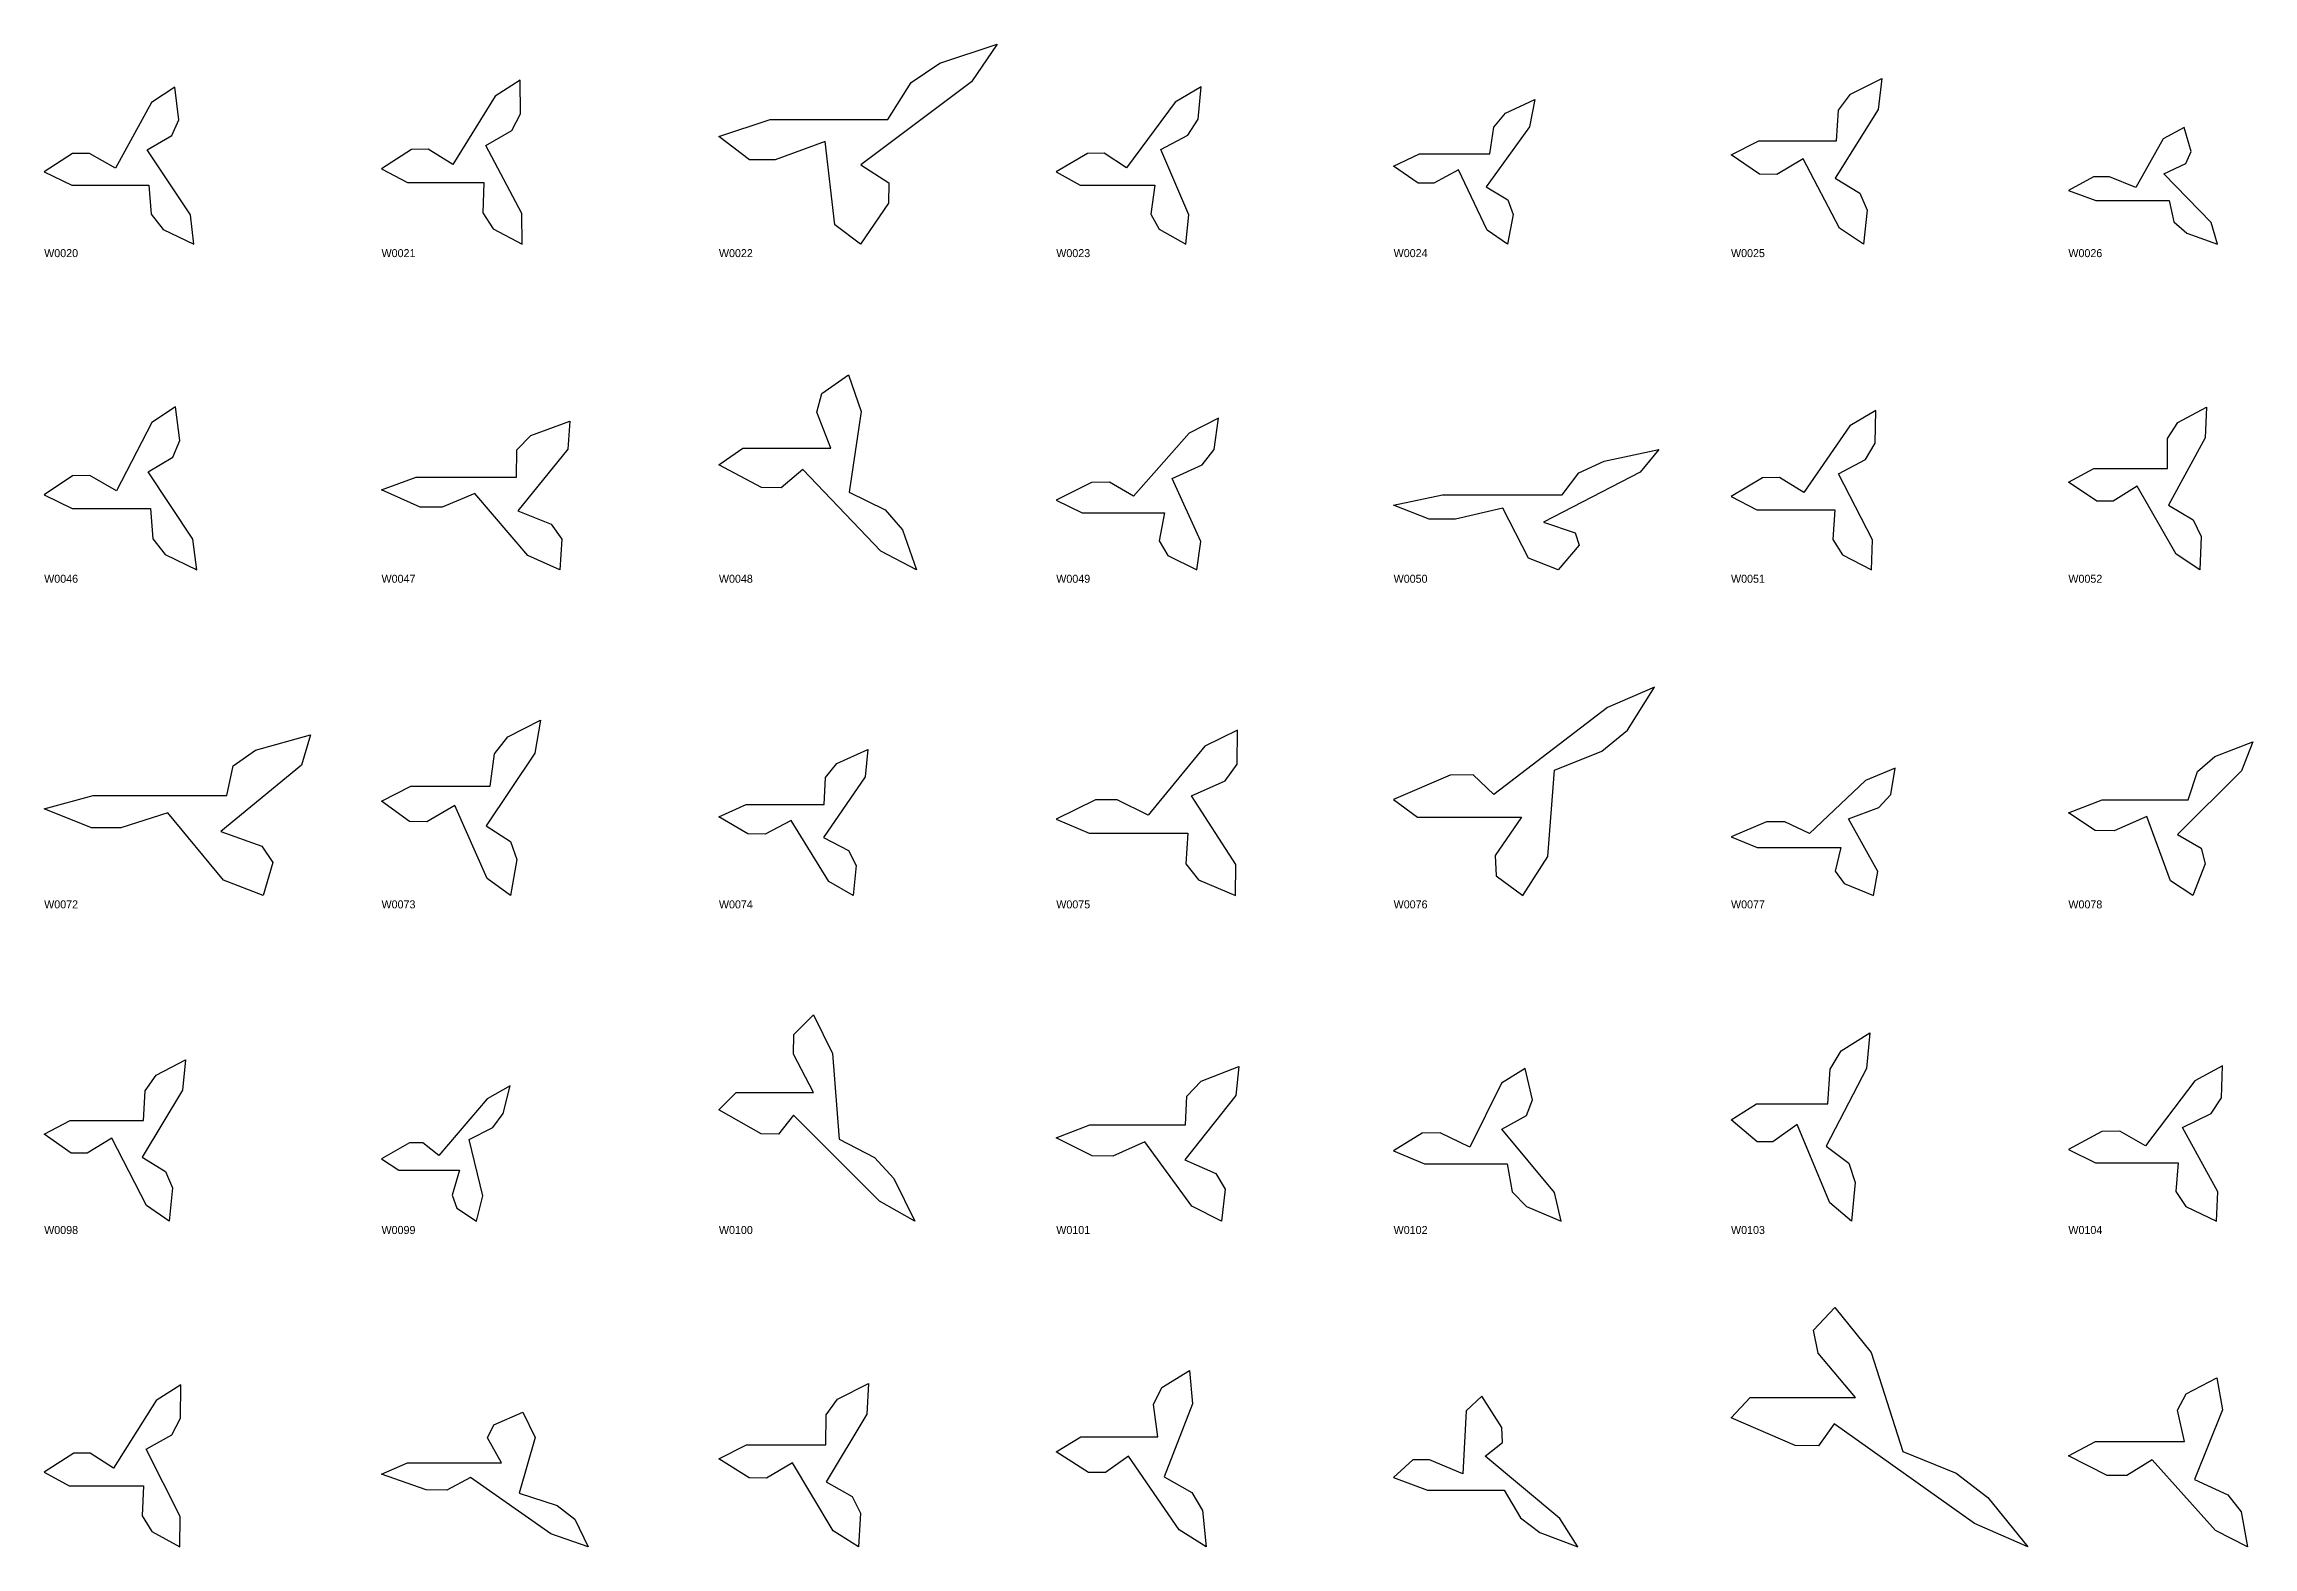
# Model space of a CAD drawing. Header units: millimetres. Extents: x 0 to 2703, y -1633 to 66.
# Drawn here: x 2003 to 2693, y -407 to 63 of the extents above; entities that cross this region are included whole.
import ezdxf

# ---------------------------------------------------------------- set-up
doc = ezdxf.new("R2010")
doc.units = ezdxf.units.MM

msp = doc.modelspace()

# ---------------------------------------------------------------- linework, layer by layer
at = {"layer": 'RECOVERED_OUTLINES'}
for points in [[(2229.9, 39.04), (2266.72, 39.04), (2273.96, 50.58), (2282.91, 56.61), (2300.9, 62.57), (2292.86, 50.8), (2258.29, 24.89), (2266.99, 19.26), (2266.95, 12.91), (2258.13, 0), (2250.17, 6.07), (2247.16, 32.18), (2231.51, 26.37), (2223.47, 26.44), (2213.91, 33.74)], [(2011.66, 18.46), (2035.78, 18.46), (2036.46, 9.41), (2040.19, 4.68), (2049.87, 0), (2048.75, 9.23), (2035.25, 29.56), (2042.93, 33.98), (2045.15, 38.96), (2043.92, 49.09), (2036.57, 44.32), (2025.39, 23.84), (2017.19, 28.4), (2011.9, 28.34), (2003.06, 22.62)], [(2116.57, 19.3), (2140.46, 19.3), (2140.17, 9.84), (2143.37, 4.89), (2152.47, 0), (2152.33, 9.66), (2141.1, 30.91), (2149.17, 35.53), (2151.89, 40.74), (2151.75, 51.33), (2143.96, 46.35), (2130.73, 24.93), (2123.08, 29.7), (2117.84, 29.64), (2108.48, 23.65)], [(2326.78, 18.52), (2350.15, 18.52), (2348.85, 9.44), (2351.45, 4.69), (2359.83, 0), (2360.74, 9.26), (2352.03, 29.65), (2360.43, 34.08), (2363.65, 39.08), (2364.65, 49.24), (2356.49, 44.46), (2341.24, 23.92), (2334.27, 28.49), (2329.13, 28.43), (2319.33, 22.69)], [(2538.83, 32.37), (2563.17, 32.37), (2563.78, 41.94), (2567.52, 46.94), (2577.26, 51.88), (2576.19, 42.12), (2562.7, 20.64), (2570.48, 15.97), (2572.75, 10.71), (2571.58, 0), (2564.13, 5.03), (2552.72, 26.68), (2544.47, 21.86), (2539.13, 21.92), (2530.18, 27.97)], [(2432.86, 28.26), (2454.85, 28.26), (2456.03, 36.61), (2459.73, 40.97), (2468.84, 45.29), (2467.25, 36.77), (2453.68, 18.02), (2460.41, 13.94), (2462.13, 9.35), (2460.38, 0), (2453.97, 4.39), (2445.04, 23.29), (2437.28, 19.09), (2432.46, 19.14), (2424.75, 24.42)], [(2644.17, 13.73), (2667.05, 13.73), (2668.57, 7), (2672.58, 3.48), (2682.21, 0), (2680.25, 6.87), (2665.46, 21.99), (2672.32, 25.27), (2673.94, 28.98), (2671.79, 36.51), (2665.27, 32.97), (2656.67, 17.73), (2648.44, 21.12), (2643.43, 21.08), (2635.6, 16.82)], [(2221.35, -63.72), (2248.86, -63.72), (2244.46, -52.47), (2246.02, -46.59), (2254.39, -40.78), (2258.38, -52.26), (2254.58, -77.51), (2265.87, -83), (2271.25, -89.19), (2275.63, -101.78), (2264.52, -95.86), (2240.08, -70.41), (2233.32, -76.07), (2227.26, -76), (2213.91, -68.89)], [(2011.83, -82.6), (2036.25, -82.6), (2037.04, -92.01), (2040.89, -96.92), (2050.75, -101.78), (2049.5, -92.19), (2035.56, -71.07), (2043.29, -66.48), (2045.47, -61.3), (2044.1, -50.78), (2036.71, -55.73), (2025.66, -77.01), (2017.29, -72.27), (2011.93, -72.33), (2003.06, -78.28)], [(2327.41, -83.95), (2353.15, -83.95), (2351.45, -92.7), (2354.17, -97.26), (2363.25, -101.78), (2364.53, -92.87), (2355.54, -73.24), (2364.93, -68.97), (2368.62, -64.16), (2370.02, -54.38), (2360.9, -58.98), (2343.5, -78.76), (2335.96, -74.36), (2330.29, -74.41), (2319.33, -79.94)], [(2538.26, -83.02), (2562.65, -83.02), (2561.97, -92.22), (2565.04, -97.03), (2574.12, -101.78), (2574.38, -92.4), (2563.77, -71.74), (2572.21, -67.25), (2575.19, -62.19), (2575.47, -51.89), (2567.32, -56.73), (2552.95, -77.55), (2545.33, -72.92), (2539.98, -72.97), (2530.18, -78.79)], [(2643.54, -70.02), (2666.62, -70.02), (2666.61, -60.64), (2669.84, -55.73), (2678.76, -50.88), (2678.37, -60.46), (2666.92, -81.53), (2674.6, -86.11), (2677.08, -91.28), (2676.64, -101.78), (2669.26, -96.84), (2657.07, -75.61), (2649.55, -80.33), (2644.48, -80.27), (2635.6, -74.34)], [(2119.29, -72.78), (2150.7, -72.78), (2150.72, -64.2), (2155.13, -59.72), (2167.29, -55.29), (2166.71, -64.04), (2151.05, -83.29), (2161.48, -87.47), (2164.84, -92.19), (2164.2, -101.78), (2154.17, -97.27), (2137.68, -77.87), (2127.43, -82.19), (2120.53, -82.14), (2108.48, -76.71)], [(2440, -78.31), (2477.44, -78.31), (2482.58, -71.38), (2490.53, -67.75), (2507.67, -64.17), (2501.75, -71.24), (2471.57, -86.82), (2481.5, -90.2), (2482.68, -94.02), (2476.18, -101.78), (2466.93, -98.13), (2458.86, -82.44), (2444.06, -85.93), (2435.88, -85.89), (2424.75, -81.5)], [(2432.18, -179.06), (2464.68, -179.06), (2456.52, -191.08), (2456.81, -197.35), (2465.17, -203.56), (2472.91, -191.31), (2475.07, -164.33), (2489.85, -158.47), (2497.82, -151.86), (2506.31, -138.41), (2491.63, -144.73), (2456.07, -171.92), (2449.58, -165.87), (2442.4, -165.94), (2424.75, -173.54)], [(2117.62, -169.36), (2142.45, -169.36), (2143.75, -159.25), (2147.91, -153.97), (2158.19, -148.75), (2156.42, -159.06), (2141.15, -181.75), (2148.77, -186.69), (2150.72, -192.25), (2148.77, -203.56), (2141.52, -198.24), (2131.39, -175.37), (2122.64, -180.46), (2117.2, -180.4), (2108.48, -174)], [(2329.62, -184.1), (2360.43, -184.1), (2359.77, -193.64), (2363.75, -198.63), (2375.33, -203.56), (2375.44, -193.83), (2361.6, -172.4), (2372.15, -167.74), (2375.81, -162.49), (2375.94, -151.81), (2365.75, -156.83), (2348.05, -178.42), (2338.34, -173.62), (2331.57, -173.68), (2319.33, -179.72)], [(2018.35, -172.23), (2060.15, -172.23), (2062.15, -162.97), (2069.05, -158.13), (2086.25, -153.34), (2083.47, -162.79), (2058.21, -183.58), (2071.12, -188.1), (2074.51, -193.2), (2071.45, -203.56), (2059.14, -198.69), (2041.65, -177.74), (2027.01, -182.4), (2017.85, -182.34), (2003.06, -176.48)], [(2222.46, -175.07), (2246.76, -175.07), (2247.18, -166.65), (2250.8, -162.25), (2260.42, -157.9), (2259.56, -166.49), (2246.55, -185.4), (2254.42, -189.5), (2256.8, -194.14), (2255.85, -203.56), (2248.3, -199.13), (2236.45, -180.08), (2228.31, -184.32), (2222.98, -184.27), (2213.91, -178.94)], [(2646.2, -173.59), (2673.01, -173.59), (2676, -164.73), (2681.32, -160.1), (2693.24, -155.52), (2689.71, -164.56), (2669.66, -184.45), (2677.11, -188.77), (2678.34, -193.65), (2674.47, -203.56), (2667.47, -198.9), (2660.12, -178.86), (2649.87, -183.32), (2644.01, -183.26), (2635.6, -177.66)], [(2538.37, -188.57), (2564.46, -188.57), (2562.76, -195.92), (2565.53, -199.76), (2574.75, -203.56), (2576.01, -196.07), (2566.86, -179.56), (2576.35, -175.98), (2580.09, -171.93), (2581.48, -163.71), (2572.24, -167.58), (2554.66, -184.2), (2547.01, -180.5), (2541.27, -180.55), (2530.18, -185.2)], [(2219.33, -265.07), (2243.48, -265.07), (2237.21, -253.16), (2237.32, -246.94), (2243.42, -240.79), (2249.39, -252.93), (2251.47, -279.66), (2262.56, -285.47), (2268.6, -292.02), (2275.15, -305.34), (2264.13, -299.08), (2237.21, -272.15), (2232.49, -278.14), (2227.15, -278.06), (2213.91, -270.54)], [(2538.16, -268.63), (2560.45, -268.63), (2561.12, -257.77), (2564.6, -252.1), (2573.58, -246.5), (2572.49, -257.56), (2559.89, -281.93), (2566.96, -287.23), (2568.98, -293.2), (2567.79, -305.34), (2561.02, -299.63), (2550.81, -275.08), (2543.2, -280.54), (2538.31, -280.48), (2530.18, -273.61)], [(2011.18, -273.89), (2034.05, -273.89), (2034.6, -264.59), (2038.1, -259.74), (2047.23, -254.93), (2046.26, -264.41), (2033.66, -285.29), (2040.99, -289.82), (2043.14, -294.94), (2042.08, -305.34), (2035.05, -300.45), (2024.25, -279.42), (2016.51, -284.1), (2011.5, -284.04), (2003.06, -278.16)], [(2329.82, -275.19), (2359.69, -275.19), (2360.17, -266.28), (2364.61, -261.62), (2376.42, -257.01), (2375.39, -266.1), (2359.46, -286.12), (2369.15, -290.46), (2372.09, -295.37), (2370.96, -305.34), (2361.67, -300.65), (2347.03, -280.49), (2337.05, -284.97), (2330.5, -284.92), (2319.33, -279.28)], [(2434.37, -287.38), (2460.19, -287.38), (2461.8, -296.19), (2466.27, -300.79), (2477.09, -305.34), (2474.98, -296.36), (2458.52, -276.59), (2466.31, -272.29), (2468.19, -267.44), (2465.88, -257.59), (2458.48, -262.22), (2448.53, -282.15), (2439.3, -277.71), (2433.65, -277.77), (2424.75, -283.34)], [(2644.11, -287.06), (2669.93, -287.06), (2669.13, -296.03), (2672.33, -300.71), (2681.9, -305.34), (2682.26, -296.2), (2671.23, -276.07), (2680.2, -271.7), (2683.41, -266.76), (2683.8, -256.73), (2675.12, -261.45), (2659.71, -281.73), (2651.7, -277.22), (2646.03, -277.27), (2635.6, -282.94)], [(2113.93, -289.41), (2132.82, -289.41), (2130.54, -297.22), (2132, -301.31), (2138.13, -305.34), (2140.11, -297.37), (2135.84, -279.83), (2143.23, -276.02), (2146.51, -271.72), (2148.69, -262.98), (2141.45, -267.09), (2126.35, -284.76), (2121.34, -280.83), (2117.18, -280.88), (2108.48, -285.82)], [(2536.14, -360.42), (2569.11, -360.42), (2557.41, -346.61), (2555.92, -339.4), (2562.63, -332.27), (2573.97, -346.35), (2583.85, -377.34), (2600.51, -384.08), (2610.48, -391.68), (2622.92, -407.12), (2606.23, -399.86), (2562.41, -368.63), (2557.55, -375.58), (2550.24, -375.49), (2530.18, -366.76)], [(2010.85, -388.09), (2034.13, -388.09), (2033.67, -397.42), (2036.69, -402.3), (2045.46, -407.12), (2045.51, -397.6), (2034.98, -376.64), (2042.94, -372.09), (2045.69, -366.95), (2045.75, -356.5), (2038.07, -361.42), (2024.76, -382.54), (2017.4, -377.84), (2012.29, -377.89), (2003.06, -383.8)], [(2222.5, -375.29), (2247.3, -375.29), (2247.45, -365.88), (2251.01, -360.96), (2260.68, -356.1), (2260.08, -365.7), (2247.42, -386.82), (2255.58, -391.41), (2258.16, -396.59), (2257.51, -407.12), (2249.66, -402.17), (2236.94, -380.88), (2228.78, -385.62), (2223.34, -385.56), (2213.91, -379.61)], [(2326.98, -372.76), (2351.05, -372.76), (2349.66, -362.61), (2352.32, -357.3), (2360.92, -352.05), (2361.9, -362.41), (2353.03, -385.21), (2361.71, -390.17), (2365.05, -395.76), (2366.13, -407.12), (2357.71, -401.78), (2341.9, -378.8), (2334.74, -383.91), (2329.45, -383.85), (2319.33, -377.43)], [(2644.12, -374.18), (2671.93, -374.18), (2669.66, -364.44), (2672.37, -359.35), (2681.96, -354.32), (2683.78, -364.25), (2675.05, -386.11), (2685.39, -390.87), (2689.63, -396.23), (2691.62, -407.12), (2681.54, -402), (2661.76, -379.97), (2653.84, -384.87), (2647.72, -384.81), (2635.6, -378.65)], [(2116.6, -380.85), (2145.92, -380.85), (2141.64, -373.09), (2143.52, -369.03), (2152.65, -365.02), (2156.49, -372.94), (2151.51, -390.37), (2163.34, -394.16), (2168.84, -398.43), (2173.04, -407.12), (2161.43, -403.04), (2136.31, -385.47), (2128.91, -389.38), (2122.45, -389.33), (2108.48, -384.42)], [(2435.34, -389.42), (2459.29, -389.42), (2464.4, -398.1), (2470.43, -402.64), (2482.34, -407.12), (2476.69, -398.27), (2453.31, -378.78), (2458.77, -374.54), (2458.52, -369.77), (2452.33, -360.05), (2447.37, -364.62), (2446.33, -384.26), (2435.94, -379.89), (2430.72, -379.94), (2424.75, -385.43)]]:
    msp.add_lwpolyline(points, close=True, dxfattribs=at)

# ---------------------------------------------------------------- texts
at = {"layer": 'NEW_CATALOGUE_LABELS'}
for s, p in [('W0020', (2003.06, -4)), ('W0021', (2108.48, -4)), ('W0022', (2213.91, -4)), ('W0023', (2319.33, -4)), ('W0024', (2424.75, -4)), ('W0025', (2530.18, -4)), ('W0026', (2635.6, -4)), ('W0046', (2003.06, -105.78)), ('W0047', (2108.48, -105.78)), ('W0048', (2213.91, -105.78)), ('W0049', (2319.33, -105.78)), ('W0050', (2424.75, -105.78)), ('W0051', (2530.18, -105.78)), ('W0052', (2635.6, -105.78)), ('W0072', (2003.06, -207.56)), ('W0073', (2108.48, -207.56)), ('W0074', (2213.91, -207.56)), ('W0075', (2319.33, -207.56)), ('W0076', (2424.75, -207.56)), ('W0077', (2530.18, -207.56)), ('W0078', (2635.6, -207.56)), ('W0098', (2003.06, -309.34)), ('W0099', (2108.48, -309.34)), ('W0100', (2213.91, -309.34)), ('W0101', (2319.33, -309.34)), ('W0102', (2424.75, -309.34)), ('W0103', (2530.18, -309.34)), ('W0104', (2635.6, -309.34))]:
    msp.add_text(s, height=2.5, dxfattribs=at).set_placement(p)

doc.saveas('drawing.dxf')
